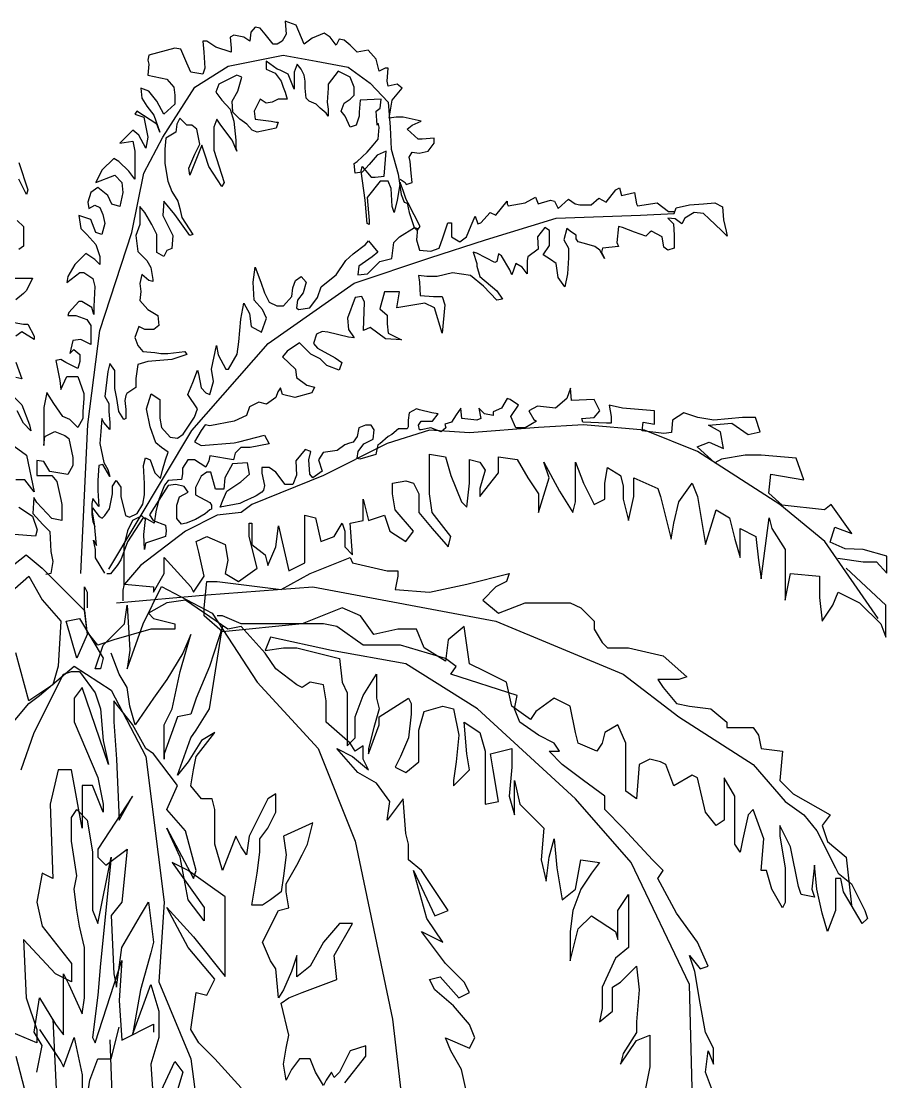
# Model space of a CAD drawing. Header units: metres. Extents: x -109 to 591, y -5 to 592.
# Drawn here: x 516.591 to 517.586, y 9.124 to 10.342 of the extents above; entities that cross this region are included whole.
import ezdxf

# ---------------------------------------------------------------- set-up
doc = ezdxf.new("R2010")
doc.units = ezdxf.units.M
doc.header["$LTSCALE"] = 0.03
doc.layers.add('ARBOLES', color=118, linetype='Continuous')

# ---------------------------------------------------------------- blocks, each defined once
blk = doc.blocks.new('palm1')
at = {"layer": 'ARBOLES', "color": 104}
for points in [[(295.7757, 23.7749), (295.761, 23.7311), (295.7635, 23.7238), (295.7757, 23.7482)], [(295.7781, 23.6824), (295.7683, 23.6727), (295.7683, 23.6411), (295.7757, 23.6362)], [(295.783, 23.59), (295.7659, 23.59), (295.7537, 23.59), (295.7635, 23.5705), (295.7683, 23.5656), (295.7805, 23.5559)], [(295.783, 23.5194), (295.7683, 23.517), (295.761, 23.517), (295.7513, 23.4975), (295.7513, 23.4926), (295.7708, 23.5048), (295.7805, 23.4975)], [(295.7805, 23.4561), (295.7708, 23.4294), (295.7805, 23.4318)], [(295.783, 23.4002), (295.7708, 23.388), (295.7586, 23.3563), (295.7562, 23.3466), (295.7683, 23.3588), (295.7781, 23.3783)], [(295.783, 23.3223), (295.7635, 23.3077), (295.7513, 23.2493), (295.7659, 23.2687), (295.7805, 23.2687)], [(295.7757, 23.2249), (295.7537, 23.2103), (295.7464, 23.1884), (295.7489, 23.1787), (295.783, 23.1811)]]:
    blk.add_lwpolyline(points, dxfattribs=at)
at = {"layer": 'ARBOLES', "color": 85}
for points in [[(295.1668, 23.748), (295.1588, 23.7432), (295.1572, 23.74), (295.1476, 23.7432), (295.1492, 23.7576), (295.1508, 23.7767), (295.1524, 23.7831), (295.1476, 23.7911), (295.1364, 23.7895), (295.122, 23.7927), (295.1124, 23.8055), (295.1124, 23.8135), (295.1316, 23.8119), (295.138, 23.8119), (295.1556, 23.8278), (295.1476, 23.8342), (295.1332, 23.8406), (295.162, 23.847), (295.1732, 23.847), (295.1844, 23.8454), (295.1796, 23.8741), (295.1636, 23.8933), (295.1716, 23.8997), (295.186, 23.8965), (295.1876, 23.9045), (295.186, 23.9253), (295.1908, 23.9253), (295.2003, 23.9205), (295.2051, 23.9396), (295.2179, 23.954), (295.2355, 23.9508), (295.2467, 23.962), (295.2563, 23.97), (295.2643, 23.9716), (295.2691, 23.962), (295.2786, 23.9748), (295.2882, 23.9811), (295.3074, 23.9732), (295.3202, 23.9636), (295.333, 23.9939), (295.3506, 24.0003), (295.349, 23.9795), (295.3553, 23.9684), (295.3633, 23.9636), (295.3697, 23.9636), (295.3825, 23.9795), (295.3905, 23.9891), (295.3985, 23.9907), (295.4049, 23.9827), (295.4065, 23.9684), (295.4161, 23.9748), (295.4321, 23.978), (295.4384, 23.9748), (295.4368, 23.9572), (295.4368, 23.9508), (295.4608, 23.9588), (295.4752, 23.9684), (295.4816, 23.9684), (295.48, 23.9508), (295.4784, 23.9253), (295.4816, 23.9157), (295.5008, 23.9189), (295.5072, 23.9332), (295.5167, 23.9556), (295.5263, 23.9572), (295.5679, 23.946), (295.5695, 23.938), (295.5679, 23.9316), (295.5695, 23.9141), (295.5391, 23.9077), (295.5279, 23.8949), (295.5263, 23.8821), (295.5263, 23.8678), (295.5439, 23.8518), (295.5551, 23.8726), (295.5679, 23.8885), (295.5807, 23.8933), (295.5791, 23.8773), (295.5711, 23.8646), (295.5599, 23.8502), (295.5503, 23.823), (295.5551, 23.8358), (295.5871, 23.8566), (295.5903, 23.8518), (295.5759, 23.847), (295.5743, 23.839), (295.5711, 23.823), (295.5695, 23.8151), (295.5727, 23.7975), (295.5839, 23.8183), (295.5935, 23.8262), (295.6142, 23.8055), (295.5935, 23.8087), (295.5903, 23.7927), (295.5903, 23.7656), (295.5903, 23.748), (295.5998, 23.7608), (295.6158, 23.7767), (295.6238, 23.7815), (295.643, 23.7624), (295.6526, 23.7432), (295.6222, 23.7544), (295.611, 23.7432), (295.6094, 23.7272), (295.6142, 23.7049), (295.627, 23.7081), (295.6334, 23.7224), (295.6494, 23.7352), (295.6606, 23.7272), (295.6654, 23.7113), (295.6638, 23.7017), (295.6542, 23.7065), (295.6462, 23.7033), (295.6414, 23.6921), (295.6382, 23.6777), (295.643, 23.6602), (295.6526, 23.6633), (295.6606, 23.6841), (295.6797, 23.6905), (295.6766, 23.6697), (295.667, 23.6602), (295.6526, 23.6442), (295.6462, 23.625), (295.6462, 23.6122), (295.6542, 23.6202), (295.6686, 23.6298), (295.6861, 23.6122), (295.6973, 23.5931), (295.6989, 23.5835), (295.6781, 23.5995), (295.6718, 23.5995), (295.6574, 23.5899), (295.6542, 23.5771), (295.6558, 23.5452), (295.6558, 23.5324), (295.659, 23.5436), (295.675, 23.5532), (295.6797, 23.5532), (295.6957, 23.5356), (295.6973, 23.5308), (295.6845, 23.5308), (295.667, 23.5244), (295.6606, 23.5148), (295.6606, 23.4973), (295.6606, 23.4845), (295.6766, 23.4925), (295.6893, 23.4909), (295.6941, 23.4701), (295.6877, 23.4765), (295.6781, 23.4685), (295.6781, 23.4573), (295.6813, 23.4462), (295.7005, 23.4557), (295.7085, 23.4605), (295.7165, 23.4589), (295.7101, 23.427), (295.7085, 23.4126), (295.6989, 23.4334), (295.6813, 23.4334), (295.6718, 23.4062), (295.6718, 23.3983), (295.6734, 23.3775), (295.6734, 23.3663), (295.6813, 23.3519), (295.6941, 23.3647), (295.7053, 23.3695), (295.7197, 23.3903), (295.7309, 23.4078), (295.7357, 23.3839), (295.7357, 23.3232), (295.7341, 23.3376), (295.7181, 23.3456), (295.7021, 23.3392), (295.6957, 23.3344), (295.6893, 23.304), (295.6893, 23.2913), (295.6973, 23.2769), (295.7261, 23.2817), (295.7357, 23.2976), (295.7469, 23.2992), (295.7469, 23.2753), (295.7229, 23.2753), (295.7149, 23.2657), (295.7085, 23.237), (295.7069, 23.229), (295.7069, 23.2034), (295.7229, 23.2066), (295.7469, 23.2322), (295.7517, 23.2402), (295.7533, 23.2146), (295.7373, 23.197), (295.7261, 23.1859), (295.7245, 23.1539), (295.7213, 23.1379), (295.7245, 23.1188), (295.7325, 23.1172)], [(295.6766, 23.1188), (295.6654, 23.3567), (295.6462, 23.5068), (295.5951, 23.6633), (295.5759, 23.7576), (295.5455, 23.8151), (295.4944, 23.8949), (295.4416, 23.9284), (295.3538, 23.946), (295.301, 23.9364), (295.2499, 23.9268), (295.2147, 23.9013), (295.186, 23.871), (295.1828, 23.831), (295.1812, 23.7959), (295.17, 23.756), (295.1652, 23.724), (295.1604, 23.7113), (295.1556, 23.7097), (295.1524, 23.6953), (295.1444, 23.6713), (295.1396, 23.6665), (295.1348, 23.6729), (295.154, 23.7097), (295.1572, 23.716), (295.162, 23.7304), (295.1668, 23.7432), (295.1716, 23.7145), (295.1764, 23.6953), (295.1796, 23.7049), (295.1812, 23.7336), (295.186, 23.7448), (295.1987, 23.7448), (295.2195, 23.7192), (295.2163, 23.6825), (295.2163, 23.6761), (295.2195, 23.6777), (295.2227, 23.7145), (295.2291, 23.7608), (295.2275, 23.7687), (295.2131, 23.7512), (295.2067, 23.7512), (295.1923, 23.7528), (295.1892, 23.7927), (295.2035, 23.7863), (295.2163, 23.7719), (295.2275, 23.7592), (295.2387, 23.7576), (295.2403, 23.7735), (295.2355, 23.7767), (295.2195, 23.7911), (295.2099, 23.8023), (295.2019, 23.8119), (295.2003, 23.831), (295.2019, 23.8374), (295.2035, 23.8342), (295.2051, 23.8566), (295.1987, 23.8614), (295.1971, 23.8757), (295.2307, 23.8741), (295.2323, 23.855), (295.2323, 23.8486), (295.2371, 23.8342), (295.2419, 23.8326), (295.2467, 23.831), (295.2547, 23.8486), (295.2611, 23.8566), (295.2563, 23.8694), (295.2467, 23.8757), (295.2403, 23.8821), (295.2403, 23.8949), (295.2467, 23.9109), (295.2659, 23.9205), (295.2818, 23.8997), (295.2818, 23.8933), (295.2834, 23.871), (295.2818, 23.8598), (295.2818, 23.8486), (295.285, 23.8534), (295.2946, 23.8614), (295.301, 23.8678), (295.3122, 23.8726), (295.317, 23.8773), (295.3186, 23.8933), (295.3186, 23.9045), (295.3202, 23.9141), (295.325, 23.9237), (295.3314, 23.9316), (295.3362, 23.9189), (295.3362, 23.9013), (295.3362, 23.8917), (295.3458, 23.9157), (295.3585, 23.9221), (295.3633, 23.9237), (295.3809, 23.9364), (295.3809, 23.9237), (295.3665, 23.9173), (295.3569, 23.9045), (295.3538, 23.8949), (295.3506, 23.8869), (295.3474, 23.8757), (295.3617, 23.8757), (295.3713, 23.871), (295.3809, 23.8694), (295.3905, 23.8757), (295.4001, 23.8566), (295.3985, 23.8438), (295.3729, 23.8406), (295.3649, 23.839), (295.3617, 23.839), (295.3649, 23.8294), (295.3953, 23.823), (295.4033, 23.8262), (295.4113, 23.8358), (295.4225, 23.8438), (295.4337, 23.855), (295.4352, 23.8726), (295.4257, 23.8885), (295.4193, 23.9109), (295.4273, 23.9141), (295.456, 23.8997), (295.4608, 23.8869), (295.4512, 23.8741), (295.4384, 23.8598), (295.4321, 23.8406), (295.4289, 23.8103), (295.4289, 23.7975), (295.4273, 23.7927), (295.4352, 23.8103), (295.4528, 23.8342), (295.4592, 23.8438), (295.464, 23.831), (295.464, 23.8135), (295.464, 23.7943), (295.448, 23.7432), (295.4512, 23.7368), (295.472, 23.7687), (295.4784, 23.7879), (295.4832, 23.8023), (295.4896, 23.7863), (295.5024, 23.7544), (295.504, 23.7656), (295.4944, 23.7879), (295.4864, 23.8039), (295.4912, 23.8278), (295.4992, 23.8342), (295.5072, 23.8342), (295.5183, 23.8454), (295.5231, 23.8358), (295.5247, 23.823), (295.5407, 23.8135), (295.5423, 23.7959), (295.5423, 23.7735), (295.5375, 23.7448), (295.5311, 23.7288), (295.5215, 23.7129), (295.5183, 23.7017), (295.5152, 23.6873), (295.4976, 23.6602), (295.5024, 23.6586), (295.5263, 23.6921), (295.5439, 23.7129), (295.5455, 23.6905), (295.5295, 23.6586), (295.5311, 23.6378), (295.5391, 23.6346), (295.5439, 23.625), (295.5551, 23.6314), (295.5551, 23.6602), (295.5631, 23.6761), (295.5743, 23.6953), (295.5823, 23.7049), (295.5823, 23.6761), (295.5887, 23.6586), (295.5855, 23.633), (295.5807, 23.6282), (295.5711, 23.6186), (295.5647, 23.6075), (295.5615, 23.5883), (295.5615, 23.5851), (295.5679, 23.5867), (295.5791, 23.5963), (295.5823, 23.5819), (295.5807, 23.5691), (295.5823, 23.5548), (295.5695, 23.5404), (295.5535, 23.5308), (295.5519, 23.5148), (295.5599, 23.5084), (295.5743, 23.5084), (295.5839, 23.5132), (295.5903, 23.4957), (295.5855, 23.4829), (295.5775, 23.4733), (295.5583, 23.4717), (295.5487, 23.4701), (295.5375, 23.4701), (295.5104, 23.4733), (295.5072, 23.4685), (295.5311, 23.4605), (295.5695, 23.4573), (295.5855, 23.4525), (295.5887, 23.4302), (295.5887, 23.4158), (295.603, 23.4062), (295.6046, 23.403), (295.6062, 23.3951), (295.6046, 23.3807), (295.6046, 23.3663), (295.6078, 23.3647), (295.6158, 23.3775), (295.619, 23.3983), (295.6222, 23.4142), (295.6222, 23.443), (295.6302, 23.4541), (295.6334, 23.4414), (295.6382, 23.4014), (295.6318, 23.3903), (295.6318, 23.3775), (295.6302, 23.3599), (295.6302, 23.3487), (295.6398, 23.3599), (295.643, 23.3663), (295.6446, 23.3456), (295.6462, 23.3264), (295.6398, 23.296), (295.6334, 23.2849), (295.6302, 23.2737), (295.6414, 23.2929), (295.6478, 23.2913), (295.6494, 23.2673), (295.6494, 23.2513), (295.6478, 23.2258), (295.6574, 23.2386), (295.659, 23.2306), (295.659, 23.221), (295.659, 23.213), (295.6574, 23.2018), (295.6542, 23.1938)]]:
    blk.add_lwpolyline(points, dxfattribs=at)
at = {"layer": 'ARBOLES', "color": 126}
for points in [[(295.6381, 23.1197), (295.6532, 23.1438), (295.6532, 23.1574), (295.6562, 23.1724), (295.6517, 23.1634), (295.6547, 23.198), (295.6577, 23.2176), (295.6577, 23.2236), (295.6472, 23.2101), (295.6427, 23.2071), (295.6381, 23.2116), (295.6306, 23.2221), (295.6261, 23.2462), (295.6261, 23.2583), (295.62, 23.2673), (295.6125, 23.2568), (295.6125, 23.2417), (295.605, 23.2116), (295.5989, 23.2086), (295.5869, 23.2146), (295.5778, 23.2297), (295.5748, 23.2447), (295.5748, 23.2628), (295.5763, 23.2914), (295.5733, 23.3035), (295.5658, 23.3005), (295.5582, 23.2794), (295.5492, 23.2703), (295.5462, 23.2839), (295.5416, 23.3005), (295.5371, 23.3125), (295.5477, 23.3201), (295.5567, 23.3276), (295.5658, 23.3532), (295.5718, 23.3818), (295.5643, 23.4059), (295.5507, 23.3969), (295.5507, 23.3758), (295.5507, 23.3668), (295.5477, 23.3517), (295.5341, 23.3366), (295.522, 23.3351), (295.513, 23.3412), (295.4949, 23.3683), (295.4904, 23.3818), (295.5055, 23.4044), (295.4979, 23.424), (295.4904, 23.4436), (295.4889, 23.4376), (295.4844, 23.415), (295.4768, 23.4074), (295.4708, 23.4044), (295.4648, 23.4255), (295.4678, 23.4451), (295.4602, 23.4828), (295.4572, 23.4677), (295.4452, 23.4451), (295.4406, 23.4451), (295.4271, 23.4692), (295.4241, 23.4888), (295.421, 23.525), (295.4165, 23.5506), (295.4075, 23.534), (295.4045, 23.5129), (295.3879, 23.5039), (295.3803, 23.5265), (295.3864, 23.54), (295.3999, 23.5551), (295.4014, 23.5837), (295.3984, 23.6078), (295.3894, 23.5837), (295.3834, 23.5671), (295.3758, 23.5521), (295.3638, 23.546), (295.3532, 23.546), (295.3396, 23.5611), (295.3381, 23.5747), (295.3336, 23.5867), (295.3246, 23.5928), (295.317, 23.5837), (295.3215, 23.5671), (295.3306, 23.5551), (295.3321, 23.543), (295.3291, 23.54), (295.311, 23.543), (295.2989, 23.5596), (295.2929, 23.5762), (295.2763, 23.5897), (295.2688, 23.5958), (295.2537, 23.6184), (295.2416, 23.6289), (295.222, 23.644), (295.2175, 23.65), (295.2024, 23.6319), (295.2115, 23.6244), (295.2326, 23.6093), (295.2341, 23.5958), (295.219, 23.5973), (295.1994, 23.6169), (295.1798, 23.6214), (295.1768, 23.647), (295.1678, 23.656), (295.1436, 23.6711), (295.1391, 23.6696), (295.1406, 23.6515), (295.1361, 23.6349), (295.118, 23.6334), (295.1045, 23.6379), (295.0984, 23.6545), (295.0909, 23.6786), (295.0849, 23.6786), (295.0849, 23.656), (295.0713, 23.6485), (295.0607, 23.656), (295.0532, 23.6741), (295.0472, 23.6892), (295.0426, 23.6771), (295.0381, 23.6786), (295.023, 23.6952), (295.014, 23.6907), (294.9959, 23.7133), (294.9959, 23.7088), (294.9944, 23.7057), (294.9673, 23.7103), (294.9507, 23.7193), (294.9462, 23.7088), (294.9266, 23.7148), (294.9205, 23.7133), (294.9145, 23.7012), (294.8979, 23.7163), (294.8874, 23.7088), (294.8798, 23.7073), (294.8617, 23.7073), (294.8497, 23.7178), (294.8436, 23.7148), (294.8376, 23.7118), (294.8225, 23.7314), (294.8165, 23.7344), (294.8135, 23.7223), (294.7924, 23.7268), (294.7894, 23.7088), (294.7879, 23.7057), (294.7562, 23.7103), (294.7381, 23.6967), (294.7291, 23.6967)], [(295.6321, 23.1257), (295.4994, 23.3472), (295.3773, 23.4858), (295.2401, 23.5822), (295.1195, 23.6229), (295.0306, 23.6515), (294.9175, 23.6862), (294.7833, 23.6907), (294.7291, 23.6937), (294.7261, 23.7027), (294.7049, 23.7073), (294.6823, 23.7088), (294.6642, 23.7103), (294.6522, 23.7042), (294.6507, 23.6831), (294.6462, 23.6651), (294.6446, 23.6575), (294.6537, 23.6666), (294.6733, 23.6847), (294.6823, 23.6937), (294.6974, 23.6952), (294.7125, 23.6862), (294.717, 23.6771), (294.7276, 23.6847), (294.7396, 23.6862), (294.7306, 23.6771), (294.7291, 23.659), (294.7291, 23.644), (294.7291, 23.6379), (294.7396, 23.6349), (294.7457, 23.6395), (294.7487, 23.656), (294.7653, 23.6651), (294.7683, 23.6636), (294.7743, 23.6575), (294.7924, 23.6636), (294.812, 23.6711), (294.818, 23.6726), (294.821, 23.647), (294.818, 23.641), (294.8436, 23.6379), (294.8452, 23.6319), (294.8406, 23.6214), (294.8482, 23.6349), (294.8557, 23.641), (294.8723, 23.6455), (294.8828, 23.6485), (294.8859, 23.653), (294.8859, 23.659), (294.8934, 23.6636), (294.9009, 23.6696), (294.9055, 23.6515), (294.8979, 23.6379), (294.8979, 23.6229), (294.8994, 23.5973), (294.9039, 23.5762), (294.9145, 23.5912), (294.9175, 23.6138), (294.9266, 23.6199), (294.9386, 23.6274), (294.9281, 23.6425), (294.9281, 23.6515), (294.9281, 23.6666), (294.9356, 23.6711), (294.9477, 23.656), (294.9462, 23.6364), (294.9627, 23.6244), (294.9642, 23.6184), (294.9642, 23.5973), (294.9718, 23.6078), (294.9823, 23.6138), (294.9884, 23.5958), (294.9914, 23.6033), (295.005, 23.6259), (295.0095, 23.6289), (295.0125, 23.6169), (295.0155, 23.6154), (295.0442, 23.6304), (295.0502, 23.6319), (295.0442, 23.6138), (295.0442, 23.6093), (295.0396, 23.5928), (295.0125, 23.5702), (295.0034, 23.5566), (295.0125, 23.5551), (295.0336, 23.5777), (295.0547, 23.5943), (295.0833, 23.5988), (295.1075, 23.5928), (295.1241, 23.5928), (295.1376, 23.5943), (295.1361, 23.5837), (295.1346, 23.5626), (295.1135, 23.5611), (295.0999, 23.5611), (295.0954, 23.5476), (295.0999, 23.5024), (295.112, 23.543), (295.1271, 23.5506), (295.1723, 23.543), (295.1678, 23.5686), (295.1753, 23.5686), (295.1919, 23.5686), (295.1994, 23.5415), (295.1874, 23.531), (295.1874, 23.5174), (295.1859, 23.5024), (295.1648, 23.4918), (295.1904, 23.4933), (295.2145, 23.5114), (295.2251, 23.5069), (295.2236, 23.5521), (295.2281, 23.5611), (295.2386, 23.5596), (295.2507, 23.5265), (295.2492, 23.5084), (295.2401, 23.4948), (295.2492, 23.4963), (295.2823, 23.5039), (295.2914, 23.5054), (295.3004, 23.5009), (295.305, 23.4858), (295.2989, 23.4783), (295.2703, 23.4632), (295.2597, 23.4557), (295.2643, 23.4436), (295.2839, 23.4511), (295.2944, 23.4617), (295.3095, 23.4692), (295.3276, 23.4873), (295.3472, 23.4737), (295.3547, 23.4647), (295.3336, 23.4451), (295.3321, 23.4315), (295.3155, 23.4195), (295.3035, 23.4165), (295.308, 23.4074), (295.3351, 23.3999), (295.3547, 23.4044), (295.3577, 23.415), (295.3622, 23.409), (295.3653, 23.3999), (295.3803, 23.3894), (295.3924, 23.3924), (295.4075, 23.3848), (295.412, 23.3713), (295.4316, 23.3622), (295.4708, 23.3547), (295.4783, 23.3562), (295.4844, 23.3472), (295.4949, 23.3291), (295.4844, 23.3231), (295.4316, 23.3276), (295.4241, 23.3291), (295.3834, 23.3396), (295.3758, 23.3261), (295.406, 23.3201), (295.421, 23.3201), (295.4301, 23.311), (295.4331, 23.3005), (295.4708, 23.3065), (295.4723, 23.299), (295.4768, 23.2884), (295.4949, 23.3005), (295.5055, 23.3005), (295.5145, 23.2869), (295.5145, 23.2779), (295.516, 23.2688), (295.5371, 23.2673), (295.5432, 23.2598), (295.5522, 23.2372), (295.5567, 23.2176), (295.5597, 23.1995), (295.5733, 23.2071), (295.5778, 23.2071), (295.602, 23.1694), (295.6125, 23.1408), (295.6185, 23.1317), (295.6291, 23.1182), (295.6351, 23.1182)]]:
    blk.add_lwpolyline(points, dxfattribs=at)
at = {"layer": 'ARBOLES', "color": 92}
for points in [[(294.4682, 23.1434), (294.4275, 23.1374), (294.4064, 23.1374), (294.3898, 23.1193), (294.3898, 23.1464), (294.4275, 23.157), (294.4561, 23.1585), (294.4802, 23.169), (294.4727, 23.1931), (294.4456, 23.1826), (294.4787, 23.2293), (294.4893, 23.2203), (294.5571, 23.2278), (294.5782, 23.2474), (294.5752, 23.2775), (294.5225, 23.2685), (294.5345, 23.3031), (294.5903, 23.3076), (294.6159, 23.3076), (294.6536, 23.3016), (294.6642, 23.2956), (294.6928, 23.3212), (294.6732, 23.3287), (294.6506, 23.3182), (294.6551, 23.3453), (294.6747, 23.3558), (294.637, 23.3589), (294.6114, 23.3408), (294.5918, 23.3453), (294.5993, 23.3679), (294.6204, 23.3679), (294.6657, 23.3634), (294.6913, 23.3679), (294.7139, 23.3754), (294.732, 23.3634), (294.7335, 23.3438), (294.7456, 23.3423), (294.7803, 23.3468), (294.7787, 23.3604), (294.7607, 23.3574), (294.7607, 23.3784), (294.8119, 23.383), (294.833, 23.3875), (294.83, 23.3694), (294.83, 23.3589), (294.8375, 23.3589), (294.8752, 23.3604), (294.8767, 23.3664), (294.8571, 23.3679), (294.8481, 23.3784), (294.8571, 23.3965), (294.8933, 23.395), (294.8948, 23.4146), (294.9009, 23.398), (294.9189, 23.383), (294.9476, 23.386), (294.9612, 23.3784), (294.9536, 23.3649), (294.9491, 23.3619), (294.9672, 23.3513), (294.9823, 23.3513), (294.9898, 23.3694), (294.9777, 23.3875), (294.9913, 23.3965), (294.9958, 23.398), (295.0049, 23.383), (295.0184, 23.3769), (295.0184, 23.3709), (295.032, 23.3739), (295.0411, 23.383), (295.038, 23.3664), (295.0441, 23.3634), (295.0682, 23.3664), (295.0697, 23.383), (295.0772, 23.3724), (295.0848, 23.3604), (295.0953, 23.3574), (295.0938, 23.3513), (295.1014, 23.3453), (295.1179, 23.3513), (295.133, 23.3483), (295.136, 23.3483), (295.1375, 23.3558), (295.133, 23.3619), (295.1149, 23.3619), (295.1059, 23.3739), (295.1164, 23.3754), (295.136, 23.3799), (295.1406, 23.3815), (295.1526, 23.3754), (295.1541, 23.3634), (295.1541, 23.3558), (295.1541, 23.3528), (295.1556, 23.3498), (295.1692, 23.3498), (295.1798, 23.3408), (295.1858, 23.3378), (295.1994, 23.3257), (295.2024, 23.3242), (295.2054, 23.3091), (295.231, 23.3016), (295.2355, 23.3031), (295.234, 23.3137), (295.225, 23.3257), (295.2099, 23.3332), (295.2084, 23.3483), (295.2129, 23.3558), (295.222, 23.3558), (295.2325, 23.3513), (295.2355, 23.3378), (295.2416, 23.3287), (295.2476, 23.3272), (295.2551, 23.3242), (295.2672, 23.3152), (295.2898, 23.3122), (295.2973, 23.3001), (295.2913, 23.282), (295.3064, 23.2715), (295.3109, 23.2775), (295.3124, 23.3001), (295.3094, 23.3137), (295.3185, 23.3167), (295.3335, 23.2986), (295.332, 23.276), (295.3381, 23.2609), (295.3501, 23.2609), (295.3652, 23.2805), (295.3757, 23.288), (295.3878, 23.288), (295.3878, 23.279), (295.3833, 23.2594), (295.3848, 23.2519), (295.3878, 23.2489), (295.3968, 23.2429), (295.3999, 23.2413), (295.4164, 23.2338), (295.4225, 23.2308), (295.4541, 23.2248), (295.4496, 23.2368), (295.4436, 23.2504), (295.421, 23.2655), (295.4074, 23.2775), (295.4104, 23.2956), (295.4345, 23.2941), (295.4466, 23.2715), (295.4481, 23.2534), (295.4617, 23.2534), (295.4692, 23.2805), (295.4752, 23.2805), (295.4843, 23.2745), (295.4933, 23.2564), (295.4933, 23.2444), (295.4707, 23.2323), (295.4677, 23.2278), (295.4677, 23.2218), (295.4707, 23.2203), (295.4783, 23.2142), (295.4933, 23.2052), (295.5084, 23.1992), (295.5159, 23.1977), (295.5235, 23.2067), (295.5235, 23.2278), (295.519, 23.2413), (295.5054, 23.2489), (295.5114, 23.2579), (295.525, 23.2609), (295.537, 23.2594), (295.5672, 23.2127), (295.5612, 23.2037), (295.5416, 23.1961), (295.5401, 23.1871), (295.5416, 23.1781), (295.5732, 23.1675), (295.5747, 23.157), (295.5762, 23.1811), (295.5732, 23.2052), (295.5793, 23.2112), (295.5943, 23.2037), (295.6019, 23.1871), (295.6079, 23.163), (295.6079, 23.1178), (295.6079, 23.0997), (295.6094, 23.0922), (295.6094, 23.0756)], [(294.4038, 23.047), (294.4886, 23.1698), (294.5606, 23.229), (294.6919, 23.3137), (294.7766, 23.3476), (294.8741, 23.356), (294.9461, 23.3518), (295.0562, 23.3433), (295.1198, 23.3476), (295.1875, 23.3264), (295.2892, 23.2756), (295.4036, 23.229), (295.4205, 23.2163), (295.4587, 23.2121), (295.5095, 23.1867), (295.5815, 23.1317), (295.6069, 23.102), (295.5603, 23.0978), (295.5603, 23.0893), (295.5434, 23.119), (295.5434, 23.1444), (295.501, 23.0978), (295.4968, 23.0893), (295.4798, 23.1147), (295.4883, 23.1528), (295.4925, 23.1698), (295.4756, 23.1782), (295.4459, 23.1655), (295.4417, 23.1401), (295.4459, 23.119), (295.4248, 23.1063), (295.3951, 23.1274), (295.4078, 23.1782), (295.4078, 23.1994), (295.4036, 23.1994), (295.4036, 23.1655), (295.3824, 23.1486), (295.3782, 23.1317), (295.3655, 23.1613), (295.3612, 23.1952), (295.3443, 23.1232), (295.3189, 23.1359), (295.3189, 23.2121), (295.3019, 23.2079), (295.2934, 23.1698), (295.2723, 23.1782), (295.2596, 23.1994), (295.2553, 23.1867), (295.2553, 23.1613), (295.2426, 23.1486), (295.2468, 23.1994), (295.2257, 23.2036), (295.2257, 23.2375), (295.2172, 23.2036), (295.1918, 23.2121), (295.1833, 23.1867), (295.1579, 23.1698), (295.1452, 23.1867), (295.1748, 23.2206), (295.1791, 23.246), (295.1791, 23.2629), (295.1579, 23.2671), (295.1452, 23.2629), (295.1367, 23.246), (295.1367, 23.2163), (295.1155, 23.1909), (295.0901, 23.1613), (295.0859, 23.1782), (295.1155, 23.2163), (295.1198, 23.246), (295.1198, 23.3095), (295.0943, 23.3052), (295.0859, 23.2756), (295.0689, 23.2333), (295.0605, 23.2248), (295.0562, 23.2629), (295.0562, 23.301), (295.0393, 23.2968), (295.0308, 23.2841), (295.0393, 23.2544), (295.0393, 23.2417), (295.0096, 23.2798), (295.0096, 23.3052), (294.98, 23.301), (294.963, 23.2714), (294.9461, 23.246), (294.9461, 23.2163), (294.9291, 23.2714), (294.9376, 23.2968), (294.9122, 23.2502), (294.891, 23.2163), (294.8868, 23.2333), (294.8868, 23.2968), (294.8741, 23.2629), (294.8571, 23.229), (294.8402, 23.2375), (294.8402, 23.2629), (294.8359, 23.2883), (294.8148, 23.2756), (294.8105, 23.2587), (294.8105, 23.2375), (294.802, 23.2036), (294.7936, 23.2417), (294.7936, 23.2714), (294.7554, 23.2544), (294.7512, 23.2417), (294.7343, 23.174), (294.73, 23.1994), (294.7216, 23.2333), (294.7004, 23.2629), (294.6919, 23.2417), (294.6877, 23.2163), (294.6792, 23.1655), (294.6622, 23.2206), (294.6411, 23.2079), (294.6326, 23.174), (294.6241, 23.1444), (294.6241, 23.1909), (294.5987, 23.1782), (294.5945, 23.1401), (294.5902, 23.1105), (294.5775, 23.2079), (294.5733, 23.1909), (294.5521, 23.1571), (294.5521, 23.0766), (294.5436, 23.119), (294.497, 23.1147), (294.497, 23.0809), (294.4928, 23.0428), (294.4759, 23.0682), (294.4674, 23.0893), (294.4335, 23.0724), (294.3996, 23.0385), (294.3911, 23.0174), (294.3911, 23.0682), (294.4547, 23.1274)], [(295.8992, 22.9921), (295.7594, 23.1149), (295.7383, 23.0768), (295.7086, 23.0429), (295.7128, 22.971), (295.7213, 22.9413), (295.7594, 22.9159), (295.7806, 22.9921)], [(295.8018, 23.1191), (295.7637, 23.1488), (295.7383, 23.1276), (295.6705, 23.0599), (295.6662, 23.0218), (295.6832, 22.9837), (295.7001, 23.0429), (295.6789, 23.0472), (295.6408, 22.9837), (295.6451, 22.9667), (295.6535, 22.9667), (295.6408, 23.0048), (295.6069, 23.0387), (295.6027, 23.0683), (295.5985, 22.9964), (295.6027, 22.9667), (295.5773, 23.0387), (295.5476, 23.098), (295.4671, 23.0556), (295.4417, 23.0175), (295.3951, 22.9456), (295.2977, 22.8397), (295.2384, 22.6916), (295.1791, 22.4079), (295.1409, 22.0777)], [(295.2553, 22.3061), (295.2214, 22.3485), (295.2214, 22.3654), (295.2468, 22.357), (295.2596, 22.3316), (295.2638, 22.3231), (295.2723, 22.3146), (295.2765, 22.3231), (295.285, 22.3104), (295.2892, 22.3019), (295.3019, 22.3231), (295.3104, 22.3443), (295.3189, 22.3443), (295.3273, 22.3443), (295.34, 22.3273), (295.3485, 22.3104), (295.3528, 22.3358), (295.3485, 22.3612), (295.3443, 22.3824), (295.357, 22.4332), (295.3443, 22.4416), (295.3231, 22.4501), (295.268, 22.4713), (295.2723, 22.5094), (295.2426, 22.5602), (295.2638, 22.5602), (295.2892, 22.5305), (295.3104, 22.4924), (295.3316, 22.4755), (295.3316, 22.5094), (295.34, 22.484), (295.3528, 22.4543), (295.3612, 22.4416), (295.3655, 22.4882), (295.3739, 22.5009), (295.3866, 22.5305), (295.3612, 22.5813), (295.3443, 22.5856), (295.3485, 22.611), (295.3485, 22.6237), (295.3316, 22.6533), (295.3231, 22.6702), (295.3146, 22.6872), (295.3062, 22.721), (295.3528, 22.6999), (295.3485, 22.6702), (295.3528, 22.6364), (295.357, 22.611), (295.3739, 22.5983), (295.3866, 22.5898), (295.4036, 22.5898), (295.3951, 22.6406), (295.3909, 22.6745), (295.3909, 22.6956), (295.3782, 22.7126), (295.3655, 22.738), (295.3655, 22.7676), (295.3782, 22.7591), (295.4078, 22.6999), (295.4121, 22.6702), (295.4205, 22.6829), (295.429, 22.6999), (295.4502, 22.6448), (295.4629, 22.6872), (295.4629, 22.7422), (295.4671, 22.7591), (295.4841, 22.7591), (295.501, 22.7803), (295.4968, 22.8057), (295.4925, 22.8269), (295.4629, 22.865), (295.4841, 22.8523), (295.5053, 22.8184), (295.5222, 22.7972), (295.501, 22.8565), (295.4925, 22.8692), (295.4714, 22.9031), (295.4502, 23.0343), (295.4714, 22.9708), (295.4925, 22.92), (295.501, 22.8946), (295.5222, 22.8904), (295.5434, 22.8311), (295.5434, 22.8226), (295.5434, 22.8777), (295.5307, 22.9031), (295.518, 22.9623), (295.501, 23.0216), (295.5137, 22.992), (295.5391, 22.9496), (295.5603, 22.92), (295.59, 22.8777), (295.5985, 22.9073), (295.6027, 22.9369), (295.6154, 22.9581), (295.6281, 22.992)], [(295.0605, 22.2892), (295.0689, 22.3273), (295.0859, 22.357), (295.0943, 22.3781), (295.0562, 22.3612), (295.0477, 22.3781), (295.0562, 22.3993), (295.0816, 22.4289), (295.1113, 22.4543), (295.1198, 22.4713), (295.1028, 22.4755), (295.0732, 22.4416), (295.0562, 22.4501), (295.0647, 22.467), (295.0943, 22.4967), (295.1071, 22.5136), (295.1325, 22.5475), (295.0986, 22.5305), (295.124, 22.5686), (295.1452, 22.6448), (295.1113, 22.5729), (295.0901, 22.5813), (295.1325, 22.6448), (295.1537, 22.6618), (295.1537, 22.6872), (295.1579, 22.7041), (295.1621, 22.7591), (295.1875, 22.7253), (295.1833, 22.7549), (295.2045, 22.7845), (295.2341, 22.8015), (295.268, 22.8396), (295.2426, 22.8269), (295.2172, 22.8057), (295.2257, 22.8226), (295.2257, 22.8438), (295.2384, 22.8353), (295.2468, 22.848), (295.285, 22.8819), (295.285, 22.9158), (295.2892, 22.9412), (295.3104, 22.9454), (295.3231, 22.9369), (295.3316, 22.9412), (295.3655, 22.9666), (295.3824, 22.992), (295.4205, 23.0343), (295.4417, 23.0301), (295.5095, 23.0766), (295.5391, 23.0724), (295.5688, 23.0555), (295.5603, 23.047), (295.5264, 23.0385), (295.5264, 23.0301), (295.5646, 23.0301), (295.6239, 23.0131), (295.6493, 23.0047), (295.6662, 23.0258), (295.6705, 23.0597), (295.6705, 23.0978), (295.6662, 23.0893), (295.6662, 23.0639)], [(294.7004, 22.2977), (294.7046, 22.4628), (294.7978, 22.6575), (294.8868, 22.7591), (295.0435, 22.9031), (295.1579, 22.975), (295.2765, 22.9962), (295.3739, 23.0174), (295.3824, 22.9962), (295.3528, 23.0004), (295.3316, 23.0004), (295.2638, 22.9835), (295.2596, 22.9454), (295.2511, 22.9285), (295.2511, 22.8692), (295.2511, 22.8523), (295.2511, 22.8438), (295.2384, 22.8565), (295.2384, 22.8904), (295.2257, 22.9242), (295.2045, 22.9581), (295.2045, 22.92), (295.2002, 22.9031), (295.2087, 22.8734), (295.2172, 22.8396), (295.2172, 22.8311), (295.2002, 22.8777), (295.2002, 22.8904), (295.1537, 22.92), (295.1494, 22.9115), (295.1494, 22.8946), (295.1537, 22.8565), (295.1664, 22.8269), (295.1748, 22.8099), (295.1579, 22.8015), (295.1367, 22.8184), (295.1367, 22.8396), (295.1367, 22.8692), (295.1282, 22.8988), (295.0986, 22.9073), (295.0816, 22.9031), (295.0732, 22.8607), (295.0774, 22.8184), (295.0816, 22.7888), (295.0816, 22.7803), (295.0562, 22.8057), (295.0605, 22.8311), (295.0647, 22.8819), (295.0393, 22.865), (295.0308, 22.8353), (295.0308, 22.7507), (295.0096, 22.7549), (295.0181, 22.8057), (295.0223, 22.8311), (294.9884, 22.8396), (294.9884, 22.8099), (294.9927, 22.7634), (294.9842, 22.7337), (294.9842, 22.7888), (294.9757, 22.7507), (294.9376, 22.7126), (294.9418, 22.6618), (294.9334, 22.6279), (294.9291, 22.666), (294.9207, 22.6956), (294.9164, 22.6491), (294.908, 22.5983), (294.8868, 22.6152), (294.8783, 22.6618), (294.8486, 22.6575), (294.8614, 22.6406), (294.8783, 22.6152), (294.891, 22.5813), (294.8952, 22.5475), (294.8952, 22.5009), (294.8825, 22.5517), (294.8614, 22.5729), (294.8232, 22.5475), (294.819, 22.5348), (294.819, 22.5813), (294.802, 22.6067), (294.802, 22.5729), (294.802, 22.5221), (294.8232, 22.5051), (294.8444, 22.4586), (294.8444, 22.4247), (294.8486, 22.4035), (294.8275, 22.4205), (294.8275, 22.4586), (294.8148, 22.467), (294.7893, 22.4924), (294.7851, 22.4543), (294.7893, 22.4035), (294.7893, 22.3866), (294.8105, 22.3527), (294.8148, 22.3358), (294.7893, 22.3739), (294.7682, 22.3824), (294.7682, 22.3316), (294.7766, 22.2892)], [(294.6538, 22.2553), (294.6792, 22.3231), (294.675, 22.357), (294.6665, 22.3358), (294.6665, 22.3612), (294.6792, 22.3866), (294.6877, 22.4332), (294.6961, 22.484), (294.7046, 22.5094), (294.6877, 22.4882), (294.675, 22.4924), (294.6919, 22.5305), (294.7258, 22.5771), (294.7554, 22.6321), (294.747, 22.6448), (294.7639, 22.6618), (294.8105, 22.7126), (294.8402, 22.7422), (294.8402, 22.7634), (294.8741, 22.7888), (294.908, 22.8142), (294.9291, 22.8353), (294.9122, 22.8353), (294.9207, 22.848), (294.9461, 22.8607), (294.9757, 22.8819), (294.9842, 22.9031), (294.98, 22.9242), (295.0859, 22.9581), (295.0774, 22.9708), (295.0943, 22.9835), (295.1664, 23.0047), (295.2257, 23.0047), (295.268, 23.0343), (295.2892, 23.0385), (295.3443, 23.0385), (295.4205, 23.0385), (295.4502, 23.0512), (295.4587, 23.0512)]]:
    blk.add_lwpolyline(points, dxfattribs=at)
at = {"layer": 'ARBOLES', "color": 72}
for points in [[(295.6196, 23.0724), (295.4756, 23.0851), (295.3062, 23.0978), (295.0139, 23.0428), (294.8105, 22.9581), (294.7216, 22.8904), (294.6029, 22.8142), (294.5521, 22.7549), (294.5225, 22.7337), (294.5013, 22.7083), (294.4716, 22.6491), (294.4674, 22.6406), (294.4462, 22.6237), (294.4377, 22.6067), (294.425, 22.5813), (294.4208, 22.5686), (294.4293, 22.5602), (294.4589, 22.611), (294.4631, 22.6321), (294.4716, 22.6321), (294.4716, 22.6067), (294.4716, 22.5813), (294.4843, 22.5475), (294.4928, 22.5771), (294.5013, 22.6152), (294.5055, 22.6533), (294.5097, 22.6152), (294.5055, 22.6025), (294.5267, 22.6067), (294.5309, 22.6194), (294.5436, 22.6829), (294.5606, 22.7168), (294.5606, 22.6999), (294.5521, 22.6491), (294.5521, 22.594), (294.5563, 22.5856), (294.5733, 22.6152), (294.5818, 22.6448), (294.5902, 22.6448), (294.586, 22.6956), (294.6029, 22.7422), (294.6114, 22.7337), (294.6199, 22.6956), (294.6241, 22.6745), (294.6326, 22.6872), (294.6326, 22.7634), (294.6495, 22.793), (294.6495, 22.7591), (294.6495, 22.7253), (294.6622, 22.7168), (294.6792, 22.738), (294.6919, 22.793), (294.7004, 22.7972), (294.73, 22.7803), (294.7427, 22.8142), (294.7512, 22.8184), (294.7682, 22.8226), (294.7851, 22.8142), (294.7893, 22.7591), (294.8063, 22.7718), (294.8063, 22.8311), (294.8063, 22.848), (294.819, 22.8777), (294.8402, 22.865), (294.8444, 22.848), (294.8529, 22.8353), (294.8825, 22.848), (294.8868, 22.865), (294.8952, 22.9073), (294.9207, 22.92), (294.9503, 22.8988), (294.9588, 22.8861), (294.9884, 22.9073), (294.9969, 22.9454), (295.0308, 22.9623), (295.0562, 22.975), (295.0647, 23.0343), (295.0901, 23.0131), (295.0943, 22.9793), (295.1282, 23.0004), (295.1409, 23.0301), (295.1494, 23.0301), (295.1706, 23.0301), (295.2087, 23.0216), (295.2299, 23.0512), (295.2596, 23.0639), (295.2807, 23.0555), (295.3231, 23.0385), (295.4502, 23.0258), (295.4798, 23.0512), (295.4798, 23.0639), (295.4756, 23.1063), (295.4587, 23.1063), (295.357, 23.0936), (295.3104, 23.119), (295.2468, 23.1444), (295.2426, 23.1359), (295.1875, 23.1232), (295.1706, 23.1232), (295.1706, 23.1147), (295.1748, 23.0936), (295.1198, 23.0893), (295.0605, 23.102), (294.9927, 23.119), (294.9969, 23.1063), (295.0139, 23.0978), (295.035, 23.0766), (295.0096, 23.0555), (294.9673, 23.0724), (294.8952, 23.0724), (294.8783, 23.0639), (294.8571, 23.0428), (294.8571, 23.0301), (294.8444, 23.0089), (294.8359, 23.0004), (294.802, 23.0004), (294.747, 22.9877), (294.7088, 22.9539), (294.7216, 22.9496), (294.7427, 22.9496), (294.7554, 22.9496), (294.747, 22.9369), (294.7258, 22.9115), (294.7046, 22.9073), (294.6707, 22.9031), (294.6453, 22.8819), (294.6453, 22.8734), (294.6029, 22.8734), (294.5945, 22.8607), (294.5902, 22.8396), (294.5563, 22.8353), (294.5606, 22.7888), (294.5521, 22.7803), (294.5394, 22.7676), (294.4801, 22.7337), (294.4928, 22.7168), (294.4843, 22.6914), (294.4547, 22.666), (294.4462, 22.5898)], [(295.7721, 22.8059), (295.751, 22.8651), (295.7044, 22.9583), (295.6917, 22.9625), (295.6789, 22.9625), (295.6535, 22.9286), (295.6451, 22.9032), (295.6408, 22.8524), (295.6323, 22.8143), (295.6747, 22.9371), (295.6874, 22.9202), (295.6874, 22.8821), (295.6493, 22.7932), (295.6408, 22.7508), (295.6408, 22.7381), (295.6578, 22.7805), (295.6747, 22.7805), (295.6747, 22.7127), (295.6917, 22.8059), (295.7128, 22.8059), (295.7255, 22.7508), (295.7213, 22.6323), (295.7383, 22.6408), (295.7467, 22.5942), (295.7383, 22.5561), (295.6917, 22.4968), (295.6917, 22.4672), (295.7171, 22.4799), (295.7679, 22.5349), (295.7637, 22.4418), (295.7467, 22.391), (295.7467, 22.3698), (295.7976, 22.391)], [(295.7806, 22.3487), (295.7637, 22.2852)], [(295.806, 22.8567), (295.7594, 22.9117), (295.7425, 22.9244), (295.6874, 22.971), (295.6281, 22.9329), (295.573, 22.827), (295.5434, 22.5942), (295.5519, 22.4672), (295.501, 22.3444), (295.4883, 22.2471)], [(295.4205, 22.2979), (295.4629, 22.3444), (295.4883, 22.3698), (295.501, 22.391), (295.4926, 22.4503), (295.4756, 22.446), (295.4629, 22.4714), (295.5053, 22.5222), (295.5392, 22.5857), (295.4968, 22.5392), (295.446, 22.4757), (295.446, 22.6027), (295.5053, 22.645), (295.5307, 22.6577), (295.4798, 22.5857), (295.4798, 22.5646), (295.5053, 22.5984), (295.518, 22.6662), (295.5392, 22.7127), (295.4968, 22.6323), (295.4926, 22.645), (295.5095, 22.7085), (295.5392, 22.7424), (295.5222, 22.7805), (295.5603, 22.8313), (295.573, 22.8397), (295.5942, 22.8778), (295.6239, 22.9159), (295.6239, 22.8821), (295.6196, 22.8228), (295.6154, 22.7254), (295.5942, 22.7635), (295.6493, 22.6789), (295.6493, 22.6662), (295.6366, 22.6535), (295.6027, 22.6789), (295.6112, 22.5942), (295.6281, 22.573), (295.6239, 22.4799), (295.6196, 22.4587), (295.6112, 22.5222), (295.5815, 22.573), (295.5688, 22.5942), (295.5603, 22.5307), (295.5646, 22.5138), (295.5815, 22.4545), (295.5942, 22.3825), (295.5646, 22.463), (295.5519, 22.4206), (295.5519, 22.3783), (295.5646, 22.336), (295.5603, 22.2725)], [(295.5519, 22.2852), (295.5264, 22.3402), (295.5137, 22.3233), (295.5392, 22.2386)]]:
    blk.add_lwpolyline(points, dxfattribs=at)
at = {"layer": 'ARBOLES', "color": 108}
for points in [[(295.7467, 22.3233), (295.7383, 22.3656), (295.751, 22.3868), (295.7425, 22.4418), (295.7171, 22.3995), (295.7044, 22.3825), (295.7044, 22.4587), (295.7044, 22.4799), (295.6959, 22.463), (295.6747, 22.4164), (295.6705, 22.4418), (295.6705, 22.5222), (295.6789, 22.5561), (295.6832, 22.5815), (295.6874, 22.6154), (295.6832, 22.6365), (295.6917, 22.6916), (295.6917, 22.7297), (295.6832, 22.7424), (295.6662, 22.7254), (295.6578, 22.6746), (295.6578, 22.6238), (295.6578, 22.5815), (295.6493, 22.5603), (295.6281, 22.6662), (295.6451, 22.4968), (295.6493, 22.446), (295.6578, 22.3783), (295.6535, 22.3698), (295.6112, 22.5011), (295.6154, 22.4376), (295.6112, 22.3741), (295.5603, 22.3995), (295.5603, 22.3868)], [(295.7425, 22.391), (295.7086, 22.3402), (295.7044, 22.3317), (295.6874, 22.3783), (295.6747, 22.319), (295.6747, 22.2725), (295.6705, 22.2555), (295.662, 22.3106), (295.6493, 22.3444), (295.6281, 22.3444), (295.6154, 22.3952)]]:
    blk.add_lwpolyline(points, dxfattribs=at)
at = {"layer": 'ARBOLES', "color": 33}
for points in [[(295.7213, 22.408), (295.7075, 22.1173)], [(295.6302, 22.3749), (295.6235, 22.1879)]]:
    blk.add_lwpolyline(points, dxfattribs=at)

msp = doc.modelspace()

# ---------------------------------------------------------------- block references
at = {"layer": 'ARBOLES', "color": 35, "xscale": -0.7200000000000002, "yscale": 0.7200000000000006, "zscale": 0.7200000000000001}
msp.add_blockref('palm1', (729.5471, -6.9381), dxfattribs=at)

doc.saveas('drawing.dxf')
